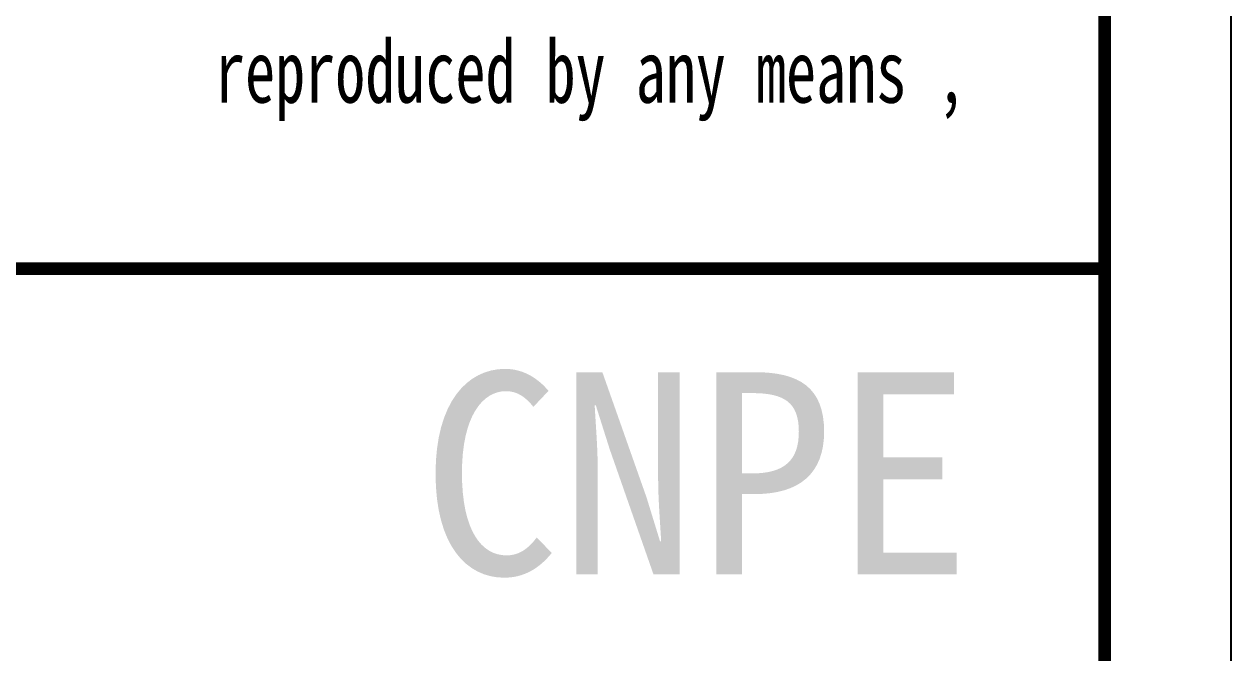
# Model space of a CAD drawing. Extents: x -383207 to 323108, y -77615 to -48281.
# Drawn here: x -375097 to -372707, y -60741 to -59498 of the extents above; entities that cross this region are included whole.
import ezdxf

# ---------------------------------------------------------------- set-up
doc = ezdxf.new("R2010")
doc.units = 0
doc.layers.get('0').update_dxf_attribs({"linetype": 'CONTINUOUS'})
for name, color, linetype in [('1', 7, 'CONTINUOUS'), ('PUB_TEXT', 7, 'CONTINUOUS'), ('RED', 1, 'CONTINUOUS'), ('TEXT', 4, 'CONTINUOUS'), ('TK', 4, 'CONTINUOUS')]:
    doc.layers.add(name, color=color, linetype=linetype)
doc.styles.add('宋体', font='', dxfattribs={"width": 0.7})
doc.styles.get('宋体').set_extended_font_data('SimSun')

msp = doc.modelspace()

# ---------------------------------------------------------------- linework, layer by layer
at = {"ltscale": 5}
msp.add_line((-372707.1, -48281.2), (-372707.1, -63131.2), dxfattribs=at)
at = {"layer": '1', "color": 2, "const_width": 25}
for points in [[(-381957.1, -62881.2), (-372957.1, -62881.2), (-372957.1, -56293.1), (-381957.1, -56293.1)], [(-381957.1, -59981.2), (-372957.1, -59981.2), (-372957.1, -62881.2), (-381957.1, -62881.2)]]:
    msp.add_lwpolyline(points, close=True, dxfattribs=at)
at = {"layer": 'RED', "ltscale": 10}
msp.add_line((-372957.1, -48531.2), (-372957.1, -62881.2), dxfattribs=at)
at = {"layer": 'TEXT', "const_width": 25}
msp.add_lwpolyline([(-381957.1, -48531.2), (-381957.1, -62881.2), (-372957.1, -62881.2), (-372957.1, -48531.2), (-381957.1, -48531.2)], dxfattribs=at)
at = {"layer": 'TK'}
msp.add_lwpolyline([(-383207.1, -48281.2), (-372707.1, -48281.2), (-372707.1, -63131.2), (-383207.1, -63131.2)], close=True, dxfattribs=at)

# ---------------------------------------------------------------- texts
at = {"layer": '1', "color": 2, "ltscale": 0.8, "style": '宋体', "width": 0.7}
msp.add_text('reproduced by any means , ', height=125, dxfattribs=at).set_placement((-374719.1, -59653))
at = {"layer": 'PUB_TEXT', "color": 2, "style": '宋体'}
msp.add_text('CNPE', height=400, dxfattribs=at).set_placement((-374309.4, -60586.1))

doc.saveas('drawing.dxf')
